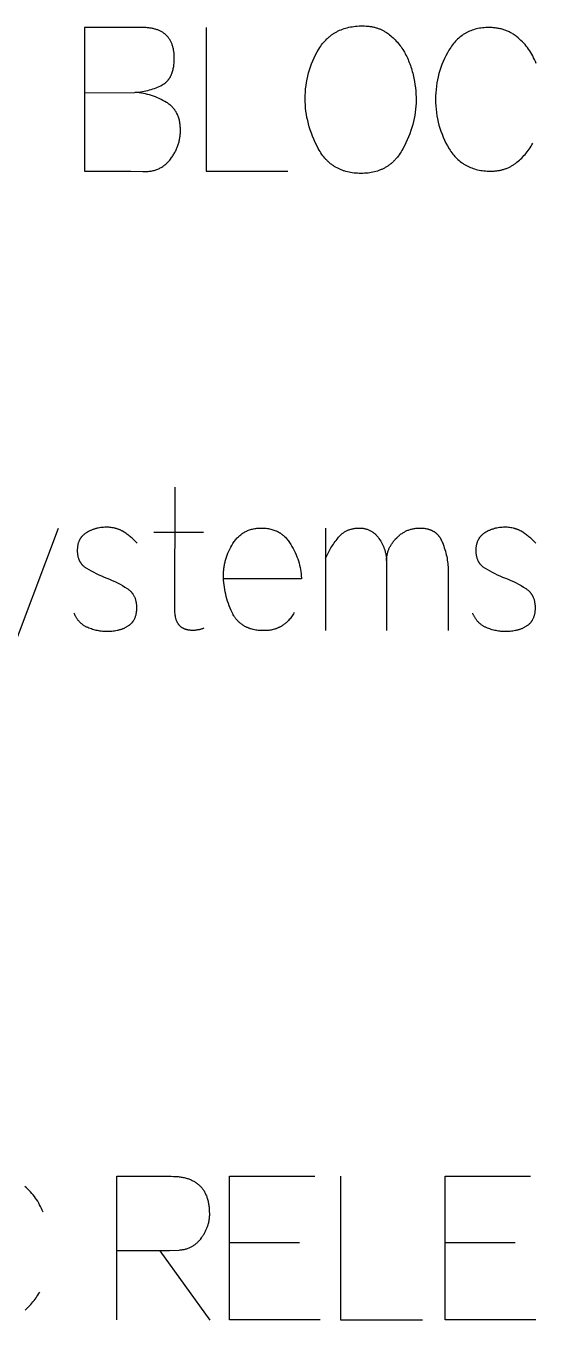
# Model space of a CAD drawing. Header units: millimetres. Extents: x -1220 to 1220, y -1270 to 3560.
# Drawn here: x 28 to 291, y 2893 to 3560 of the extents above; entities that cross this region are included whole.
import ezdxf

# ---------------------------------------------------------------- set-up
doc = ezdxf.new("R2010")
doc.units = ezdxf.units.MM
doc.layers.add('TC', color=220, linetype='Continuous', true_color=0xff00bb)

msp = doc.modelspace()

# ---------------------------------------------------------------- linework, layer by layer
at = {"layer": 'TC'}
for points in [[(58.14, 3559.04), (58.14, 3485.04), (82.03, 3485.04), (88.27, 3484.83), (88.84, 3484.81), (89.39, 3484.81), (89.94, 3484.83), (90.48, 3484.86), (91.01, 3484.9), (91.54, 3484.95), (92.06, 3485.02), (92.57, 3485.1), (93.07, 3485.2), (93.56, 3485.31), (94.05, 3485.43), (94.53, 3485.57), (95, 3485.72), (95.46, 3485.88), (95.91, 3486.06), (96.36, 3486.25), (96.8, 3486.46), (97.23, 3486.68), (97.65, 3486.91), (98.07, 3487.15), (98.47, 3487.41), (98.87, 3487.69), (99.27, 3487.97), (99.65, 3488.27), (100.03, 3488.59), (100.39, 3488.92), (100.75, 3489.26), (101.11, 3489.61), (101.45, 3489.98), (101.79, 3490.36), (102.12, 3490.76), (102.44, 3491.17), (103.06, 3492.02), (103.36, 3492.45), (103.65, 3492.88), (103.93, 3493.32), (104.2, 3493.75), (104.46, 3494.19), (104.7, 3494.64), (104.94, 3495.08), (105.17, 3495.53), (105.39, 3495.98), (105.59, 3496.44), (105.79, 3496.89), (105.98, 3497.35), (106.16, 3497.81), (106.32, 3498.28), (106.48, 3498.74), (106.63, 3499.21), (106.76, 3499.69), (106.89, 3500.16), (107.01, 3500.64), (107.11, 3501.12), (107.21, 3501.6), (107.29, 3502.09), (107.37, 3502.58), (107.44, 3503.07), (107.49, 3503.56), (107.54, 3504.06), (107.57, 3504.56), (107.6, 3505.06), (107.61, 3505.57), (107.62, 3506.07), (107.61, 3506.7), (107.59, 3507.31), (107.55, 3507.91), (107.51, 3508.5), (107.44, 3509.07), (107.36, 3509.64), (107.27, 3510.19), (107.17, 3510.74), (107.05, 3511.27), (106.92, 3511.79), (106.77, 3512.3), (106.61, 3512.8), (106.43, 3513.29), (106.24, 3513.77), (106.04, 3514.23), (105.82, 3514.69), (105.71, 3514.91), (105.59, 3515.13), (105.47, 3515.35), (105.34, 3515.57), (105.21, 3515.78), (105.08, 3515.99), (104.95, 3516.19), (104.81, 3516.4), (104.67, 3516.6), (104.52, 3516.8), (104.37, 3516.99), (104.22, 3517.18), (104.06, 3517.37), (103.9, 3517.56), (103.74, 3517.75), (103.57, 3517.93), (103.4, 3518.11), (103.23, 3518.28), (103.05, 3518.45), (102.87, 3518.63), (102.69, 3518.79), (102.5, 3518.96), (102.31, 3519.12), (102.11, 3519.28), (101.71, 3519.59), (101.3, 3519.89), (100.87, 3520.17), (100.43, 3520.45), (99.52, 3520.99), (98.6, 3521.5), (97.67, 3521.99), (96.72, 3522.44), (95.75, 3522.86), (94.77, 3523.26), (93.77, 3523.63), (92.76, 3523.97), (91.74, 3524.28), (90.7, 3524.56), (89.65, 3524.81), (88.58, 3525.03), (87.49, 3525.22), (86.39, 3525.39), (85.28, 3525.52), (84.15, 3525.63)], [(58.14, 3525.31), (84.15, 3525.63), (85.13, 3525.71), (86.1, 3525.81), (87.06, 3525.93), (88, 3526.07), (88.93, 3526.23), (89.84, 3526.41), (90.74, 3526.62), (91.63, 3526.85), (92.5, 3527.1), (93.36, 3527.37), (94.2, 3527.66), (95.03, 3527.97), (95.85, 3528.3), (96.65, 3528.66), (97.44, 3529.04), (98.21, 3529.44), (98.4, 3529.54), (98.59, 3529.66), (98.78, 3529.77), (98.96, 3529.89), (99.15, 3530.01), (99.32, 3530.13), (99.5, 3530.26), (99.67, 3530.39), (99.84, 3530.52), (100.01, 3530.66), (100.17, 3530.8), (100.33, 3530.95), (100.49, 3531.09), (100.64, 3531.25), (100.79, 3531.4), (100.94, 3531.56), (101.08, 3531.72), (101.22, 3531.88), (101.36, 3532.05), (101.5, 3532.22), (101.63, 3532.4), (101.76, 3532.57), (101.89, 3532.76), (102.01, 3532.94), (102.13, 3533.13), (102.25, 3533.32), (102.36, 3533.51), (102.47, 3533.71), (102.58, 3533.91), (102.69, 3534.12), (102.79, 3534.33), (102.89, 3534.54), (102.98, 3534.75), (103.08, 3534.97), (103.25, 3535.42), (103.42, 3535.88), (103.57, 3536.35), (103.71, 3536.84), (103.84, 3537.34), (103.95, 3537.85), (104.06, 3538.38), (104.15, 3538.92), (104.23, 3539.47), (104.29, 3540.04), (104.35, 3540.62), (104.39, 3541.21), (104.42, 3541.82), (104.44, 3542.44), (104.45, 3543.07), (104.43, 3544.06), (104.41, 3544.54), (104.38, 3545.01), (104.35, 3545.47), (104.3, 3545.93), (104.25, 3546.38), (104.19, 3546.82), (104.12, 3547.25), (104.04, 3547.67), (103.96, 3548.09), (103.87, 3548.5), (103.77, 3548.9), (103.66, 3549.29), (103.54, 3549.68), (103.42, 3550.06), (103.28, 3550.43), (103.14, 3550.79), (102.99, 3551.15), (102.84, 3551.49), (102.67, 3551.83), (102.5, 3552.16), (102.32, 3552.49), (102.13, 3552.8), (101.93, 3553.11), (101.72, 3553.41), (101.51, 3553.7), (101.29, 3553.99), (101.06, 3554.26), (100.82, 3554.53), (100.58, 3554.79), (100.32, 3555.05), (100.06, 3555.29), (99.79, 3555.53), (99.51, 3555.76), (99.23, 3555.98), (98.93, 3556.2), (98.63, 3556.4), (98.32, 3556.6), (98, 3556.79), (97.68, 3556.98), (97.34, 3557.15), (97, 3557.32), (96.65, 3557.48), (96.29, 3557.63), (95.93, 3557.77), (95.55, 3557.91), (95.17, 3558.04), (94.78, 3558.16), (94.38, 3558.27), (93.97, 3558.38), (93.56, 3558.48), (93.14, 3558.57), (92.71, 3558.65), (92.27, 3558.72), (91.82, 3558.79), (91.36, 3558.85), (90.9, 3558.9), (90.43, 3558.94), (89.95, 3558.97), (88.97, 3559.02), (87.95, 3559.04), (58.14, 3559.04)], [(120.83, 3559.04), (120.83, 3485.04), (163.01, 3485.04)], [(290.93, 3540.54), (290.53, 3541.53), (290.11, 3542.5), (289.66, 3543.45), (289.2, 3544.38), (288.7, 3545.28), (288.18, 3546.16), (287.64, 3547.02), (287.07, 3547.86), (286.47, 3548.67), (285.86, 3549.46), (285.21, 3550.24), (284.54, 3550.98), (283.85, 3551.71), (283.13, 3552.41), (282.39, 3553.09), (281.62, 3553.75), (280.85, 3554.39), (280.45, 3554.7), (280.05, 3554.99), (279.64, 3555.27), (279.23, 3555.55), (278.81, 3555.81), (278.39, 3556.06), (277.96, 3556.31), (277.52, 3556.54), (277.08, 3556.76), (276.64, 3556.97), (276.19, 3557.17), (275.73, 3557.36), (275.27, 3557.55), (274.8, 3557.72), (274.33, 3557.88), (273.86, 3558.03), (273.37, 3558.16), (272.89, 3558.29), (272.39, 3558.41), (271.89, 3558.52), (271.39, 3558.62), (270.88, 3558.71), (270.37, 3558.78), (269.85, 3558.85), (269.32, 3558.91), (268.79, 3558.95), (268.25, 3558.99), (267.71, 3559.02), (267.16, 3559.03), (266.61, 3559.04), (265.77, 3559.03), (264.93, 3558.99), (264.11, 3558.93), (263.31, 3558.86), (262.51, 3558.75), (261.73, 3558.63), (260.96, 3558.48), (260.21, 3558.31), (259.47, 3558.12), (258.74, 3557.9), (258.02, 3557.66), (257.32, 3557.4), (256.63, 3557.12), (256.29, 3556.97), (255.95, 3556.81), (255.62, 3556.65), (255.29, 3556.48), (254.96, 3556.31), (254.64, 3556.13), (254.32, 3555.95), (254, 3555.76), (253.69, 3555.56), (253.38, 3555.36), (253.07, 3555.15), (252.77, 3554.94), (252.17, 3554.49), (251.58, 3554.03), (251.01, 3553.54), (250.45, 3553.03), (249.9, 3552.5), (249.37, 3551.94), (248.85, 3551.36), (248.34, 3550.76), (247.85, 3550.13), (247.36, 3549.49), (246.9, 3548.82), (246.44, 3548.12), (246, 3547.41), (245.17, 3545.96), (244.39, 3544.49), (243.66, 3543.01), (242.99, 3541.5), (242.37, 3539.98), (241.81, 3538.44), (241.3, 3536.88), (240.84, 3535.3), (240.44, 3533.71), (240.09, 3532.1), (239.8, 3530.47), (239.56, 3528.82), (239.37, 3527.15), (239.23, 3525.46), (239.15, 3523.76), (239.13, 3522.04), (239.15, 3520.31), (239.24, 3518.61), (239.37, 3516.92), (239.56, 3515.25), (239.81, 3513.6), (240.11, 3511.96), (240.46, 3510.34), (240.87, 3508.74), (241.33, 3507.16), (241.85, 3505.59), (242.42, 3504.04), (243.05, 3502.51), (243.73, 3501), (244.47, 3499.5), (245.26, 3498.02), (246.1, 3496.56), (246.55, 3495.85), (247.02, 3495.16), (247.49, 3494.5), (247.99, 3493.86), (248.49, 3493.24), (249.01, 3492.64), (249.55, 3492.07), (250.09, 3491.52), (250.66, 3490.99), (251.23, 3490.48), (251.82, 3490), (252.43, 3489.54), (252.73, 3489.32), (253.04, 3489.1), (253.36, 3488.89), (253.68, 3488.68), (254, 3488.48), (254.32, 3488.29), (254.65, 3488.1), (254.98, 3487.92), (255.66, 3487.57), (256.35, 3487.24), (257.05, 3486.94), (257.76, 3486.66), (258.5, 3486.4), (259.24, 3486.16), (260, 3485.95), (260.77, 3485.76), (261.56, 3485.59), (262.36, 3485.44), (263.17, 3485.32), (264, 3485.22), (264.84, 3485.14), (265.7, 3485.08), (266.57, 3485.05), (267.46, 3485.04), (268.4, 3485.05), (269.32, 3485.1), (269.78, 3485.14), (270.23, 3485.18), (270.68, 3485.23), (271.12, 3485.29), (271.55, 3485.35), (271.99, 3485.43), (272.42, 3485.51), (272.84, 3485.6), (273.26, 3485.7), (273.67, 3485.81), (274.08, 3485.92), (274.49, 3486.04), (274.89, 3486.17), (275.28, 3486.31), (275.68, 3486.45), (276.06, 3486.61), (276.45, 3486.77), (276.82, 3486.94), (277.2, 3487.11), (277.57, 3487.3), (277.93, 3487.49), (278.29, 3487.69), (278.65, 3487.9), (279, 3488.11), (279.34, 3488.34), (279.68, 3488.57), (280.02, 3488.81), (280.35, 3489.05), (281.01, 3489.57), (281.65, 3490.09), (282.28, 3490.64), (282.89, 3491.21), (283.49, 3491.79), (284.08, 3492.39), (284.66, 3493.01), (285.22, 3493.65), (285.77, 3494.31), (286.3, 3494.98), (286.82, 3495.68), (287.33, 3496.39), (287.83, 3497.12), (288.31, 3497.86), (288.78, 3498.63), (289.23, 3499.41)], [(119.67, 3249.51), (119.31, 3249.36), (118.96, 3249.23), (118.6, 3249.11), (118.25, 3249), (117.9, 3248.89), (117.54, 3248.8), (117.19, 3248.71), (116.84, 3248.63), (116.49, 3248.57), (116.14, 3248.51), (115.79, 3248.46), (115.45, 3248.42), (115.1, 3248.38), (114.75, 3248.36), (114.41, 3248.35), (114.07, 3248.34), (113.78, 3248.35), (113.49, 3248.35), (113.21, 3248.37), (112.94, 3248.38), (112.67, 3248.41), (112.4, 3248.43), (112.14, 3248.47), (111.89, 3248.51), (111.63, 3248.55), (111.39, 3248.6), (111.14, 3248.65), (110.9, 3248.71), (110.67, 3248.77), (110.44, 3248.84), (110.22, 3248.92), (110, 3249), (109.78, 3249.08), (109.57, 3249.17), (109.36, 3249.27), (109.16, 3249.36), (108.96, 3249.47), (108.77, 3249.58), (108.58, 3249.69), (108.4, 3249.81), (108.22, 3249.94), (108.04, 3250.07), (107.87, 3250.21), (107.71, 3250.35), (107.55, 3250.49), (107.39, 3250.64), (107.24, 3250.8), (107.09, 3250.96), (106.95, 3251.13), (106.81, 3251.3), (106.67, 3251.47), (106.54, 3251.65), (106.42, 3251.84), (106.3, 3252.03), (106.18, 3252.23), (106.07, 3252.43), (105.96, 3252.64), (105.86, 3252.85), (105.76, 3253.07), (105.67, 3253.29), (105.58, 3253.52), (105.5, 3253.75), (105.42, 3253.99), (105.34, 3254.23), (105.27, 3254.48), (105.21, 3254.73), (105.15, 3254.99), (105.09, 3255.25), (105.04, 3255.52), (104.99, 3255.79), (104.95, 3256.07), (104.91, 3256.36), (104.85, 3256.94), (104.8, 3257.54), (104.77, 3258.16), (104.76, 3258.81), (104.87, 3322.24)], [(85.31, 3293.27), (84.46, 3294.17), (83.6, 3295.03), (82.73, 3295.84), (82.29, 3296.23), (81.85, 3296.6), (81.41, 3296.97), (80.96, 3297.32), (80.51, 3297.66), (80.06, 3297.99), (79.61, 3298.31), (79.15, 3298.61), (78.69, 3298.91), (77.77, 3299.47), (77.54, 3299.61), (77.3, 3299.74), (77.06, 3299.86), (76.82, 3299.98), (76.58, 3300.1), (76.33, 3300.21), (76.07, 3300.32), (75.82, 3300.42), (75.56, 3300.52), (75.3, 3300.61), (75.03, 3300.7), (74.76, 3300.78), (74.49, 3300.86), (74.21, 3300.94), (73.93, 3301.01), (73.65, 3301.07), (73.08, 3301.19), (72.49, 3301.29), (71.89, 3301.37), (71.27, 3301.44), (70.64, 3301.48), (70, 3301.51), (69.35, 3301.52), (68.65, 3301.51), (67.96, 3301.47), (67.28, 3301.42), (66.61, 3301.34), (65.94, 3301.24), (65.28, 3301.12), (64.95, 3301.05), (64.63, 3300.97), (64.31, 3300.89), (63.98, 3300.8), (63.66, 3300.71), (63.35, 3300.61), (63.03, 3300.51), (62.72, 3300.4), (62.4, 3300.29), (62.09, 3300.17), (61.79, 3300.04), (61.48, 3299.91), (61.18, 3299.77), (60.87, 3299.63), (60.27, 3299.33), (59.68, 3299.01), (59.09, 3298.66), (58.81, 3298.48), (58.53, 3298.29), (58.26, 3298.1), (58, 3297.89), (57.75, 3297.69), (57.51, 3297.47), (57.28, 3297.25), (57.17, 3297.13), (57.06, 3297.02), (56.95, 3296.9), (56.85, 3296.78), (56.74, 3296.66), (56.64, 3296.54), (56.54, 3296.41), (56.45, 3296.29), (56.35, 3296.16), (56.26, 3296.03), (56.17, 3295.9), (56.08, 3295.77), (56, 3295.63), (55.91, 3295.5), (55.83, 3295.36), (55.76, 3295.22), (55.68, 3295.08), (55.61, 3294.94), (55.47, 3294.65), (55.33, 3294.35), (55.21, 3294.04), (55.1, 3293.73), (54.99, 3293.41), (54.9, 3293.09), (54.81, 3292.76), (54.73, 3292.42), (54.67, 3292.07), (54.61, 3291.72), (54.56, 3291.36), (54.52, 3291), (54.48, 3290.62), (54.46, 3290.24), (54.45, 3289.86), (54.44, 3289.47), (54.45, 3289.08), (54.46, 3288.7), (54.49, 3288.33), (54.52, 3287.96), (54.56, 3287.6), (54.61, 3287.25), (54.67, 3286.9), (54.74, 3286.56), (54.82, 3286.22), (54.91, 3285.9), (55.01, 3285.58), (55.11, 3285.26), (55.23, 3284.96), (55.35, 3284.66), (55.49, 3284.36), (55.56, 3284.22), (55.63, 3284.07), (55.71, 3283.93), (55.79, 3283.79), (55.87, 3283.66), (55.95, 3283.52), (56.03, 3283.38), (56.12, 3283.25), (56.21, 3283.12), (56.3, 3282.99), (56.4, 3282.86), (56.49, 3282.74), (56.59, 3282.61), (56.69, 3282.49), (56.8, 3282.37), (56.9, 3282.25), (57.01, 3282.13), (57.12, 3282.01), (57.35, 3281.78), (57.58, 3281.56), (57.83, 3281.35), (58.09, 3281.14), (58.35, 3280.94), (58.62, 3280.74), (58.91, 3280.56), (59.2, 3280.37), (60.4, 3279.67), (61.64, 3278.99), (62.9, 3278.32), (64.2, 3277.68), (65.52, 3277.05), (66.87, 3276.45), (68.25, 3275.86), (69.67, 3275.3), (71.1, 3274.73), (72.51, 3274.13), (73.88, 3273.5), (75.22, 3272.84), (76.52, 3272.15), (77.79, 3271.43), (79.03, 3270.69), (80.24, 3269.91), (80.53, 3269.71), (80.81, 3269.51), (81.09, 3269.3), (81.35, 3269.08), (81.61, 3268.86), (81.85, 3268.62), (81.97, 3268.51), (82.09, 3268.39), (82.21, 3268.26), (82.32, 3268.14), (82.43, 3268.01), (82.54, 3267.88), (82.64, 3267.75), (82.75, 3267.62), (82.85, 3267.49), (82.95, 3267.35), (83.04, 3267.21), (83.14, 3267.07), (83.23, 3266.93), (83.32, 3266.79), (83.49, 3266.5), (83.65, 3266.2), (83.81, 3265.89), (83.95, 3265.58), (84.08, 3265.26), (84.21, 3264.93), (84.33, 3264.59), (84.43, 3264.25), (84.53, 3263.89), (84.62, 3263.54), (84.7, 3263.17), (84.77, 3262.8), (84.83, 3262.41), (84.88, 3262.03), (84.92, 3261.63), (84.95, 3261.23), (84.98, 3260.82), (84.99, 3260.4), (84.99, 3259.97), (84.99, 3259.56), (84.98, 3259.15), (84.95, 3258.76), (84.92, 3258.37), (84.88, 3257.98), (84.83, 3257.61), (84.78, 3257.24), (84.71, 3256.88), (84.64, 3256.53), (84.55, 3256.18), (84.46, 3255.84), (84.36, 3255.51), (84.24, 3255.19), (84.12, 3254.87), (84, 3254.56), (83.86, 3254.26), (83.71, 3253.97), (83.56, 3253.68), (83.48, 3253.54), (83.39, 3253.4), (83.31, 3253.27), (83.22, 3253.13), (83.13, 3253), (83.04, 3252.87), (82.94, 3252.74), (82.85, 3252.61), (82.75, 3252.49), (82.65, 3252.36), (82.54, 3252.24), (82.44, 3252.12), (82.33, 3252), (82.22, 3251.89), (82.11, 3251.77), (81.99, 3251.66), (81.88, 3251.55), (81.76, 3251.44), (81.64, 3251.33), (81.51, 3251.23), (81.39, 3251.13), (81.26, 3251.03), (81, 3250.83), (80.73, 3250.64), (80.45, 3250.46), (80.17, 3250.29), (79.89, 3250.12), (79.6, 3249.97), (79.31, 3249.81), (79.02, 3249.67), (78.73, 3249.52), (78.43, 3249.39), (78.13, 3249.25), (77.83, 3249.13), (77.52, 3249.01), (77.21, 3248.89), (76.9, 3248.78), (76.58, 3248.68), (76.26, 3248.58), (75.94, 3248.48), (75.61, 3248.4), (75.28, 3248.31), (74.95, 3248.23), (74.28, 3248.09), (73.59, 3247.98), (72.9, 3247.88), (72.19, 3247.81), (71.46, 3247.75), (70.73, 3247.72), (69.98, 3247.71), (69.34, 3247.72), (68.69, 3247.74), (68.05, 3247.78), (67.41, 3247.84), (66.77, 3247.91), (66.13, 3248.01), (65.49, 3248.11), (64.86, 3248.24), (64.22, 3248.38), (63.59, 3248.53), (62.96, 3248.71), (62.33, 3248.9), (61.71, 3249.1), (61.08, 3249.33), (60.46, 3249.57), (59.83, 3249.82), (59.53, 3249.96), (59.23, 3250.11), (58.93, 3250.26), (58.64, 3250.42), (58.35, 3250.59), (58.08, 3250.76), (57.8, 3250.94), (57.54, 3251.12), (57.27, 3251.31), (57.02, 3251.5), (56.77, 3251.7), (56.52, 3251.9), (56.29, 3252.11), (56.05, 3252.33), (55.83, 3252.55), (55.61, 3252.78), (55.39, 3253.02), (55.18, 3253.26), (54.98, 3253.5), (54.78, 3253.75), (54.59, 3254.01), (54.4, 3254.27), (54.22, 3254.54), (54.05, 3254.82), (53.88, 3255.1), (53.71, 3255.38), (53.56, 3255.68), (53.41, 3255.97), (53.26, 3256.28), (53.12, 3256.59), (52.99, 3256.9), (52.86, 3257.22)], [(290.71, 3293.27), (289.86, 3294.17), (289, 3295.03), (288.13, 3295.84), (287.69, 3296.23), (287.25, 3296.6), (286.81, 3296.97), (286.36, 3297.32), (285.91, 3297.66), (285.46, 3297.99), (285.01, 3298.31), (284.55, 3298.61), (284.09, 3298.91), (283.18, 3299.47), (282.94, 3299.61), (282.71, 3299.74), (282.47, 3299.86), (282.22, 3299.98), (281.98, 3300.1), (281.73, 3300.21), (281.48, 3300.32), (281.22, 3300.42), (280.96, 3300.52), (280.7, 3300.61), (280.43, 3300.7), (280.16, 3300.78), (279.89, 3300.86), (279.61, 3300.94), (279.34, 3301.01), (279.05, 3301.07), (278.48, 3301.19), (277.89, 3301.29), (277.29, 3301.37), (276.67, 3301.44), (276.05, 3301.48), (275.41, 3301.51), (274.75, 3301.52), (274.06, 3301.51), (273.37, 3301.47), (272.68, 3301.42), (272.01, 3301.34), (271.34, 3301.24), (270.68, 3301.12), (270.36, 3301.05), (270.03, 3300.97), (269.71, 3300.89), (269.39, 3300.8), (269.07, 3300.71), (268.75, 3300.61), (268.43, 3300.51), (268.12, 3300.4), (267.81, 3300.29), (267.5, 3300.17), (267.19, 3300.04), (266.88, 3299.91), (266.58, 3299.77), (266.28, 3299.63), (265.68, 3299.33), (265.08, 3299.01), (264.5, 3298.66), (264.21, 3298.48), (263.93, 3298.29), (263.67, 3298.1), (263.41, 3297.89), (263.16, 3297.69), (262.92, 3297.47), (262.69, 3297.25), (262.57, 3297.13), (262.46, 3297.02), (262.35, 3296.9), (262.25, 3296.78), (262.15, 3296.66), (262.04, 3296.54), (261.95, 3296.41), (261.85, 3296.29), (261.76, 3296.16), (261.66, 3296.03), (261.57, 3295.9), (261.49, 3295.77), (261.4, 3295.63), (261.32, 3295.5), (261.24, 3295.36), (261.16, 3295.22), (261.08, 3295.08), (261.01, 3294.94), (260.87, 3294.65), (260.74, 3294.35), (260.61, 3294.04), (260.5, 3293.73), (260.4, 3293.41), (260.3, 3293.09), (260.21, 3292.76), (260.14, 3292.42), (260.07, 3292.07), (260.01, 3291.72), (259.96, 3291.36), (259.92, 3291), (259.89, 3290.62), (259.86, 3290.24), (259.85, 3289.86), (259.85, 3289.47), (259.85, 3289.08), (259.86, 3288.7), (259.89, 3288.33), (259.92, 3287.96), (259.96, 3287.6), (260.01, 3287.25), (260.07, 3286.9), (260.14, 3286.56), (260.22, 3286.22), (260.31, 3285.9), (260.41, 3285.58), (260.52, 3285.26), (260.63, 3284.96), (260.76, 3284.66), (260.89, 3284.36), (260.96, 3284.22), (261.04, 3284.07), (261.11, 3283.93), (261.19, 3283.79), (261.27, 3283.66), (261.35, 3283.52), (261.44, 3283.38), (261.52, 3283.25), (261.61, 3283.12), (261.7, 3282.99), (261.8, 3282.86), (261.89, 3282.74), (261.99, 3282.61), (262.09, 3282.49), (262.2, 3282.37), (262.3, 3282.25), (262.41, 3282.13), (262.52, 3282.01), (262.75, 3281.78), (262.99, 3281.56), (263.23, 3281.35), (263.49, 3281.14), (263.75, 3280.94), (264.03, 3280.74), (264.31, 3280.56), (264.6, 3280.37), (265.81, 3279.67), (267.04, 3278.99), (268.3, 3278.32), (269.6, 3277.68), (270.92, 3277.05), (272.27, 3276.45), (273.66, 3275.86), (275.07, 3275.3), (276.51, 3274.73), (277.91, 3274.13), (279.28, 3273.5), (280.62, 3272.84), (281.92, 3272.15), (283.2, 3271.43), (284.43, 3270.69), (285.64, 3269.91), (285.93, 3269.71), (286.22, 3269.51), (286.49, 3269.3), (286.76, 3269.08), (287.01, 3268.86), (287.26, 3268.62), (287.38, 3268.51), (287.49, 3268.39), (287.61, 3268.26), (287.72, 3268.14), (287.83, 3268.01), (287.94, 3267.88), (288.05, 3267.75), (288.15, 3267.62), (288.25, 3267.49), (288.35, 3267.35), (288.45, 3267.21), (288.54, 3267.07), (288.63, 3266.93), (288.72, 3266.79), (288.89, 3266.5), (289.05, 3266.2), (289.21, 3265.89), (289.35, 3265.58), (289.49, 3265.26), (289.61, 3264.93), (289.73, 3264.59), (289.84, 3264.25), (289.93, 3263.89), (290.02, 3263.54), (290.1, 3263.17), (290.17, 3262.8), (290.23, 3262.41), (290.28, 3262.03), (290.32, 3261.63), (290.36, 3261.23), (290.38, 3260.82), (290.39, 3260.4), (290.4, 3259.97), (290.39, 3259.56), (290.38, 3259.15), (290.36, 3258.76), (290.33, 3258.37), (290.29, 3257.98), (290.24, 3257.61), (290.18, 3257.24), (290.11, 3256.88), (290.04, 3256.53), (289.95, 3256.18), (289.86, 3255.84), (289.76, 3255.51), (289.65, 3255.19), (289.53, 3254.87), (289.4, 3254.56), (289.26, 3254.26), (289.11, 3253.97), (288.96, 3253.68), (288.88, 3253.54), (288.79, 3253.4), (288.71, 3253.27), (288.62, 3253.13), (288.53, 3253), (288.44, 3252.87), (288.35, 3252.74), (288.25, 3252.61), (288.15, 3252.49), (288.05, 3252.36), (287.95, 3252.24), (287.84, 3252.12), (287.73, 3252), (287.62, 3251.89), (287.51, 3251.77), (287.4, 3251.66), (287.28, 3251.55), (287.16, 3251.44), (287.04, 3251.33), (286.92, 3251.23), (286.79, 3251.13), (286.66, 3251.03), (286.4, 3250.83), (286.13, 3250.64), (285.85, 3250.46), (285.57, 3250.29), (285.29, 3250.12), (285.01, 3249.97), (284.72, 3249.81), (284.43, 3249.67), (284.13, 3249.52), (283.83, 3249.39), (283.53, 3249.25), (283.23, 3249.13), (282.92, 3249.01), (282.61, 3248.89), (282.3, 3248.78), (281.98, 3248.68), (281.66, 3248.58), (281.34, 3248.48), (281.02, 3248.4), (280.69, 3248.31), (280.36, 3248.23), (279.68, 3248.09), (279, 3247.98), (278.3, 3247.88), (277.59, 3247.81), (276.87, 3247.75), (276.13, 3247.72), (275.39, 3247.71), (274.74, 3247.72), (274.09, 3247.74), (273.45, 3247.78), (272.81, 3247.84), (272.17, 3247.91), (271.53, 3248.01), (270.89, 3248.11), (270.26, 3248.24), (269.63, 3248.38), (268.99, 3248.53), (268.36, 3248.71), (267.74, 3248.9), (267.11, 3249.1), (266.48, 3249.33), (265.86, 3249.57), (265.24, 3249.82), (264.93, 3249.96), (264.63, 3250.11), (264.33, 3250.26), (264.04, 3250.42), (263.76, 3250.59), (263.48, 3250.76), (263.21, 3250.94), (262.94, 3251.12), (262.68, 3251.31), (262.42, 3251.5), (262.17, 3251.7), (261.93, 3251.9), (261.69, 3252.11), (261.46, 3252.33), (261.23, 3252.55), (261.01, 3252.78), (260.79, 3253.02), (260.58, 3253.26), (260.38, 3253.5), (260.18, 3253.75), (259.99, 3254.01), (259.8, 3254.27), (259.62, 3254.54), (259.45, 3254.82), (259.28, 3255.1), (259.12, 3255.38), (258.96, 3255.68), (258.81, 3255.97), (258.66, 3256.28), (258.52, 3256.59), (258.39, 3256.9), (258.26, 3257.22)], [(18.08, 3230.27), (44.72, 3301.09)], [(119.56, 3298.77), (93.87, 3298.77)], [(166.18, 3257.54), (165.86, 3256.97), (165.53, 3256.41), (165.18, 3255.88), (164.83, 3255.36), (164.46, 3254.86), (164.09, 3254.38), (163.7, 3253.91), (163.3, 3253.47), (162.89, 3253.04), (162.69, 3252.84), (162.47, 3252.63), (162.26, 3252.44), (162.05, 3252.24), (161.83, 3252.05), (161.6, 3251.87), (161.38, 3251.69), (161.15, 3251.52), (160.92, 3251.35), (160.69, 3251.18), (160.46, 3251.02), (160.22, 3250.86), (159.98, 3250.71), (159.73, 3250.56), (159.49, 3250.42), (159.24, 3250.28), (158.99, 3250.15), (158.74, 3250.02), (158.48, 3249.89), (158.22, 3249.77), (157.96, 3249.66), (157.69, 3249.55), (157.43, 3249.44), (157.16, 3249.34), (156.88, 3249.24), (156.61, 3249.15), (156.33, 3249.06), (156.05, 3248.97), (155.48, 3248.82), (154.9, 3248.68), (154.31, 3248.56), (153.71, 3248.46), (153.09, 3248.38), (152.47, 3248.32), (151.84, 3248.27), (151.19, 3248.25), (150.54, 3248.24), (149.81, 3248.25), (149.1, 3248.27), (148.4, 3248.32), (147.72, 3248.38), (147.05, 3248.46), (146.39, 3248.56), (145.75, 3248.68), (145.12, 3248.82), (144.51, 3248.97), (143.91, 3249.15), (143.61, 3249.24), (143.32, 3249.34), (143.03, 3249.44), (142.75, 3249.55), (142.47, 3249.66), (142.19, 3249.77), (141.92, 3249.89), (141.65, 3250.02), (141.38, 3250.15), (141.12, 3250.28), (140.86, 3250.42), (140.6, 3250.56), (140.35, 3250.71), (140.1, 3250.86), (139.85, 3251.02), (139.61, 3251.18), (139.37, 3251.35), (139.14, 3251.52), (138.91, 3251.69), (138.68, 3251.87), (138.45, 3252.05), (138.23, 3252.24), (138.01, 3252.44), (137.8, 3252.63), (137.59, 3252.84), (137.38, 3253.04), (137.18, 3253.25), (136.98, 3253.47), (136.78, 3253.69), (136.59, 3253.91), (136.4, 3254.14), (136.21, 3254.38), (136.03, 3254.62), (135.85, 3254.86), (135.68, 3255.11), (135.51, 3255.36), (135.34, 3255.62), (135.17, 3255.88), (134.85, 3256.41), (134.55, 3256.97), (134.26, 3257.54), (133.72, 3258.7), (133.22, 3259.87), (132.75, 3261.05), (132.32, 3262.22), (131.92, 3263.41), (131.55, 3264.59), (131.22, 3265.78), (130.93, 3266.97), (130.67, 3268.17), (130.44, 3269.37), (130.25, 3270.58), (130.1, 3271.79), (129.97, 3273.01), (129.89, 3274.22), (129.83, 3275.45), (129.82, 3276.67), (129.82, 3277.22), (129.84, 3277.75), (129.86, 3278.29), (129.89, 3278.83), (129.94, 3279.36), (129.99, 3279.9), (130.05, 3280.43), (130.12, 3280.96), (130.2, 3281.48), (130.29, 3282.01), (130.39, 3282.53), (130.5, 3283.06), (130.62, 3283.58), (130.75, 3284.1), (130.89, 3284.62), (131.03, 3285.13), (131.19, 3285.65), (131.36, 3286.16), (131.53, 3286.67), (131.72, 3287.18), (132.12, 3288.19), (132.55, 3289.2), (133.03, 3290.2), (133.54, 3291.2), (134.09, 3292.18), (134.68, 3293.17), (135, 3293.65), (135.32, 3294.13), (135.65, 3294.58), (136, 3295.02), (136.35, 3295.45), (136.71, 3295.86), (137.08, 3296.25), (137.46, 3296.63), (137.85, 3297), (138.25, 3297.35), (138.66, 3297.68), (139.08, 3298), (139.5, 3298.3), (139.94, 3298.59), (140.38, 3298.86), (140.84, 3299.11), (141.3, 3299.35), (141.78, 3299.58), (142.26, 3299.79), (142.75, 3299.98), (143.25, 3300.16), (143.76, 3300.32), (144.28, 3300.47), (144.81, 3300.6), (145.35, 3300.71), (145.89, 3300.82), (146.45, 3300.9), (147.02, 3300.97), (147.59, 3301.02), (148.18, 3301.06), (148.77, 3301.09), (149.37, 3301.09), (150, 3301.09), (150.62, 3301.06), (151.23, 3301.02), (151.83, 3300.96), (152.42, 3300.89), (153, 3300.8), (153.57, 3300.69), (154.13, 3300.57), (154.67, 3300.43), (155.21, 3300.27), (155.74, 3300.09), (156.26, 3299.9), (156.77, 3299.7), (157.02, 3299.59), (157.26, 3299.48), (157.51, 3299.36), (157.75, 3299.24), (157.99, 3299.11), (158.23, 3298.98), (158.46, 3298.85), (158.7, 3298.71), (158.93, 3298.56), (159.15, 3298.42), (159.38, 3298.27), (159.6, 3298.11), (159.82, 3297.95), (160.04, 3297.79), (160.25, 3297.62), (160.46, 3297.45), (160.67, 3297.28), (160.88, 3297.1), (161.29, 3296.73), (161.68, 3296.34), (162.07, 3295.93), (162.45, 3295.51), (162.81, 3295.07), (163.17, 3294.62), (163.51, 3294.15), (163.85, 3293.66), (164.18, 3293.16), (164.49, 3292.64), (165.11, 3291.59), (165.69, 3290.54), (166.23, 3289.48), (166.74, 3288.42), (167.21, 3287.36), (167.64, 3286.28), (168.04, 3285.21), (168.4, 3284.13), (168.73, 3283.04), (169.02, 3281.95), (169.27, 3280.85), (169.49, 3279.75), (169.67, 3278.65), (169.81, 3277.54), (169.92, 3276.42), (169.99, 3275.3), (169.99, 3274.98), (129.71, 3274.98)], [(182.46, 3301.09), (182.46, 3248.24)], [(182.46, 3285.34), (182.76, 3286.05), (183.07, 3286.76), (183.39, 3287.46), (183.73, 3288.15), (184.08, 3288.84), (184.45, 3289.52), (184.82, 3290.2), (185.21, 3290.87), (185.61, 3291.53), (186.03, 3292.19), (186.46, 3292.84), (186.9, 3293.49), (187.36, 3294.13), (187.83, 3294.77), (188.31, 3295.4), (189.06, 3296.33), (189.32, 3296.63), (189.59, 3296.93), (189.86, 3297.21), (190.13, 3297.48), (190.42, 3297.74), (190.71, 3298), (191, 3298.24), (191.3, 3298.47), (191.61, 3298.7), (191.92, 3298.91), (192.24, 3299.11), (192.56, 3299.31), (192.89, 3299.49), (193.22, 3299.66), (193.56, 3299.83), (193.91, 3299.98), (194.26, 3300.12), (194.62, 3300.26), (194.98, 3300.38), (195.35, 3300.49), (195.73, 3300.6), (196.11, 3300.69), (196.5, 3300.78), (196.89, 3300.85), (197.29, 3300.92), (197.69, 3300.97), (198.1, 3301.01), (198.52, 3301.05), (198.94, 3301.07), (199.37, 3301.09), (199.8, 3301.09), (200.2, 3301.09), (200.6, 3301.07), (200.99, 3301.05), (201.37, 3301.01), (201.75, 3300.96), (202.12, 3300.9), (202.49, 3300.84), (202.85, 3300.76), (203.21, 3300.67), (203.56, 3300.57), (203.91, 3300.46), (204.25, 3300.34), (204.59, 3300.2), (204.92, 3300.06), (205.24, 3299.91), (205.56, 3299.75), (205.88, 3299.57), (206.19, 3299.39), (206.49, 3299.19), (206.79, 3298.99), (207.08, 3298.77), (207.37, 3298.55), (207.65, 3298.31), (207.93, 3298.06), (208.2, 3297.8), (208.46, 3297.53), (208.73, 3297.26), (208.98, 3296.97), (209.23, 3296.67), (209.48, 3296.36), (209.72, 3296.03), (209.95, 3295.7), (210.4, 3295.03), (210.82, 3294.35), (211.21, 3293.66), (211.58, 3292.97), (211.92, 3292.28), (212.23, 3291.58), (212.38, 3291.23), (212.52, 3290.88), (212.65, 3290.53), (212.78, 3290.18), (212.9, 3289.83), (213.01, 3289.47), (213.11, 3289.11), (213.21, 3288.76), (213.3, 3288.4), (213.39, 3288.04), (213.47, 3287.68), (213.54, 3287.32), (213.6, 3286.96), (213.66, 3286.59), (213.71, 3286.23), (213.75, 3285.86), (213.79, 3285.5), (213.82, 3285.13), (213.84, 3284.76), (213.86, 3284.39), (213.86, 3248.24)], [(213.86, 3284.39), (213.87, 3284.78), (213.88, 3285.17), (213.9, 3285.55), (213.94, 3285.93), (213.98, 3286.31), (214.04, 3286.69), (214.1, 3287.07), (214.17, 3287.44), (214.25, 3287.82), (214.35, 3288.19), (214.45, 3288.55), (214.56, 3288.92), (214.68, 3289.28), (214.81, 3289.65), (214.95, 3290.01), (215.1, 3290.36), (215.26, 3290.72), (215.43, 3291.07), (215.61, 3291.43), (215.8, 3291.77), (216, 3292.12), (216.21, 3292.47), (216.43, 3292.81), (216.66, 3293.15), (216.89, 3293.49), (217.14, 3293.83), (217.4, 3294.16), (217.66, 3294.5), (217.94, 3294.83), (218.23, 3295.16), (218.52, 3295.48), (219.14, 3296.13), (219.46, 3296.45), (219.78, 3296.75), (220.11, 3297.05), (220.44, 3297.33), (220.77, 3297.6), (221.11, 3297.87), (221.46, 3298.12), (221.81, 3298.36), (222.16, 3298.6), (222.52, 3298.82), (222.88, 3299.03), (223.25, 3299.23), (223.62, 3299.42), (224, 3299.6), (224.38, 3299.77), (224.76, 3299.93), (225.15, 3300.08), (225.55, 3300.22), (225.95, 3300.35), (226.35, 3300.47), (226.76, 3300.58), (227.17, 3300.68), (227.59, 3300.76), (228.01, 3300.84), (228.44, 3300.91), (228.87, 3300.97), (229.3, 3301.01), (229.74, 3301.05), (230.19, 3301.07), (230.64, 3301.09), (231.09, 3301.09), (231.63, 3301.09), (232.15, 3301.07), (232.67, 3301.03), (233.17, 3300.98), (233.66, 3300.91), (234.14, 3300.83), (234.61, 3300.74), (234.84, 3300.69), (235.06, 3300.63), (235.29, 3300.57), (235.51, 3300.51), (235.73, 3300.44), (235.94, 3300.37), (236.15, 3300.3), (236.36, 3300.22), (236.57, 3300.14), (236.78, 3300.05), (236.98, 3299.96), (237.18, 3299.87), (237.37, 3299.78), (237.56, 3299.68), (237.75, 3299.57), (237.94, 3299.47), (238.13, 3299.36), (238.31, 3299.24), (238.49, 3299.13), (238.66, 3299.01), (238.83, 3298.88), (239, 3298.75), (239.17, 3298.62), (239.34, 3298.49), (239.5, 3298.35), (239.66, 3298.2), (239.81, 3298.06), (239.97, 3297.91), (240.12, 3297.75), (240.26, 3297.6), (240.41, 3297.44), (240.55, 3297.27), (240.69, 3297.1), (240.82, 3296.93), (240.96, 3296.76), (241.09, 3296.58), (241.22, 3296.4), (241.34, 3296.21), (241.46, 3296.02), (241.58, 3295.83), (241.7, 3295.63), (241.81, 3295.43), (241.92, 3295.22), (242.03, 3295.02), (242.24, 3294.59), (242.43, 3294.15), (242.61, 3293.69), (242.97, 3292.77), (243.31, 3291.85), (243.62, 3290.93), (243.91, 3290.02), (244.18, 3289.11), (244.42, 3288.2), (244.64, 3287.3), (244.83, 3286.4), (245.01, 3285.5), (245.16, 3284.61), (245.29, 3283.72), (245.39, 3282.83), (245.47, 3281.95), (245.53, 3281.07), (245.56, 3280.19), (245.57, 3279.32), (245.57, 3248.24)], [(36.79, 2948.54), (36.39, 2949.53), (35.97, 2950.5), (35.53, 2951.45), (35.06, 2952.38), (34.56, 2953.28), (34.04, 2954.16), (33.5, 2955.02), (32.93, 2955.86), (32.34, 2956.67), (31.72, 2957.46), (31.07, 2958.24), (30.41, 2958.98), (29.71, 2959.71), (29, 2960.41), (28.25, 2961.09), (27.49, 2961.75)], [(74.85, 2893.04), (74.85, 2967.04), (102.86, 2967.04), (104.07, 2967.02), (105.24, 2966.96), (105.81, 2966.92), (106.37, 2966.87), (106.93, 2966.81), (107.47, 2966.73), (108, 2966.65), (108.52, 2966.56), (109.04, 2966.47), (109.54, 2966.36), (110.04, 2966.24), (110.52, 2966.11), (111, 2965.97), (111.46, 2965.83), (111.92, 2965.67), (112.37, 2965.51), (112.8, 2965.33), (113.23, 2965.15), (113.65, 2964.95), (114.06, 2964.75), (114.45, 2964.54), (114.84, 2964.32), (115.22, 2964.09), (115.59, 2963.84), (115.95, 2963.59), (116.3, 2963.33), (116.64, 2963.06), (116.97, 2962.79), (117.3, 2962.5), (117.61, 2962.2), (117.91, 2961.89), (118.2, 2961.58), (118.49, 2961.25), (118.76, 2960.92), (119.02, 2960.57), (119.28, 2960.22), (119.52, 2959.85), (119.76, 2959.48), (119.98, 2959.1), (120.2, 2958.71), (120.41, 2958.3), (120.6, 2957.89), (120.79, 2957.47), (120.97, 2957.04), (121.14, 2956.6), (121.29, 2956.15), (121.44, 2955.7), (121.58, 2955.23), (121.71, 2954.75), (121.83, 2954.27), (121.94, 2953.77), (122.04, 2953.26), (122.13, 2952.75), (122.22, 2952.23), (122.29, 2951.69), (122.35, 2951.15), (122.4, 2950.6), (122.45, 2950.03), (122.5, 2948.88), (122.52, 2947.69), (122.52, 2947.26), (122.51, 2946.82), (122.48, 2946.39), (122.45, 2945.97), (122.41, 2945.54), (122.37, 2945.12), (122.31, 2944.69), (122.25, 2944.28), (122.17, 2943.86), (122.09, 2943.44), (122, 2943.03), (121.9, 2942.62), (121.79, 2942.21), (121.67, 2941.81), (121.55, 2941.41), (121.41, 2941), (121.27, 2940.61), (121.12, 2940.21), (120.96, 2939.82), (120.79, 2939.42), (120.61, 2939.03), (120.42, 2938.65), (120.23, 2938.26), (120.03, 2937.88), (119.81, 2937.5), (119.59, 2937.12), (119.36, 2936.75), (119.12, 2936.37), (118.88, 2936), (118.62, 2935.63), (118.36, 2935.26), (117.81, 2934.54), (117.53, 2934.19), (117.24, 2933.86), (116.95, 2933.53), (116.65, 2933.22), (116.35, 2932.92), (116.04, 2932.62), (115.72, 2932.34), (115.4, 2932.07), (115.07, 2931.81), (114.74, 2931.56), (114.4, 2931.33), (114.06, 2931.1), (113.7, 2930.88), (113.35, 2930.68), (112.98, 2930.49), (112.61, 2930.3), (112.24, 2930.13), (111.86, 2929.97), (111.47, 2929.82), (111.07, 2929.68), (110.67, 2929.55), (110.27, 2929.44), (109.86, 2929.33), (109.44, 2929.23), (109.02, 2929.15), (108.59, 2929.08), (108.15, 2929.01), (107.71, 2928.96), (107.26, 2928.92), (106.81, 2928.89), (102.01, 2928.66), (97.05, 2928.66), (74.95, 2928.66)], [(179.61, 2893.04), (132.88, 2893.04), (132.88, 2967.04), (176.86, 2967.04)], [(190.18, 2967.04), (190.18, 2893.04), (232.36, 2893.04)], [(290.71, 2893.04), (243.99, 2893.04), (243.99, 2967.04), (287.97, 2967.04)], [(97.05, 2928.66), (122.84, 2892.93)], [(169.04, 2932.68), (132.88, 2932.68)], [(280.14, 2932.68), (243.99, 2932.68)], [(27.51, 2898.09), (28.14, 2898.64), (28.75, 2899.21), (29.36, 2899.79), (29.94, 2900.39), (30.52, 2901.01), (31.08, 2901.65), (31.63, 2902.31), (32.16, 2902.98), (32.69, 2903.68), (33.19, 2904.39), (33.69, 2905.12), (34.17, 2905.86), (34.64, 2906.63), (35.1, 2907.41)]]:
    msp.add_lwpolyline(points, dxfattribs=at)
msp.add_lwpolyline([(201.6, 3559.88), (202.51, 3559.87), (203.41, 3559.82), (204.29, 3559.75), (204.73, 3559.71), (205.16, 3559.65), (205.58, 3559.59), (206.01, 3559.52), (206.42, 3559.45), (206.84, 3559.36), (207.24, 3559.27), (207.65, 3559.17), (208.05, 3559.07), (208.44, 3558.96), (208.83, 3558.84), (209.22, 3558.71), (209.6, 3558.58), (209.98, 3558.44), (210.35, 3558.29), (210.72, 3558.13), (211.09, 3557.97), (211.45, 3557.8), (211.81, 3557.62), (212.16, 3557.44), (212.5, 3557.25), (212.85, 3557.05), (213.19, 3556.84), (213.52, 3556.63), (213.85, 3556.41), (214.82, 3555.73), (215.44, 3555.25), (216.05, 3554.76), (216.65, 3554.26), (217.23, 3553.74), (217.79, 3553.2), (218.35, 3552.65), (218.88, 3552.09), (219.4, 3551.5), (219.91, 3550.91), (220.4, 3550.29), (220.88, 3549.66), (221.34, 3549.02), (221.79, 3548.35), (222.22, 3547.68), (223.05, 3546.28), (223.45, 3545.57), (223.84, 3544.84), (224.21, 3544.11), (224.56, 3543.37), (224.9, 3542.62), (225.23, 3541.86), (225.54, 3541.09), (225.84, 3540.31), (226.12, 3539.53), (226.39, 3538.73), (226.64, 3537.93), (226.88, 3537.11), (227.1, 3536.29), (227.31, 3535.46), (227.87, 3532.93), (228.19, 3531.27), (228.46, 3529.62), (228.69, 3527.98), (228.86, 3526.37), (228.98, 3524.77), (229.06, 3523.18), (229.08, 3521.61), (229.06, 3520.04), (228.98, 3518.47), (228.84, 3516.9), (228.65, 3515.32), (228.41, 3513.75), (228.12, 3512.18), (227.77, 3510.61), (227.37, 3509.03), (226.91, 3507.46), (226.4, 3505.89), (225.84, 3504.32), (225.22, 3502.74), (224.55, 3501.17), (223.82, 3499.6), (223.04, 3498.03), (222.21, 3496.45), (221.78, 3495.68), (221.34, 3494.93), (220.87, 3494.21), (220.4, 3493.51), (219.9, 3492.83), (219.4, 3492.18), (218.87, 3491.55), (218.33, 3490.95), (218.06, 3490.66), (217.78, 3490.37), (217.5, 3490.09), (217.21, 3489.82), (216.92, 3489.55), (216.62, 3489.29), (216.32, 3489.04), (216.02, 3488.79), (215.72, 3488.55), (215.41, 3488.31), (215.09, 3488.08), (214.77, 3487.85), (214.45, 3487.64), (214.13, 3487.42), (213.8, 3487.22), (213.46, 3487.02), (213.13, 3486.83), (212.79, 3486.64), (212.44, 3486.46), (212.09, 3486.28), (211.74, 3486.11), (211.38, 3485.95), (211.02, 3485.79), (210.66, 3485.64), (210.29, 3485.5), (209.92, 3485.36), (209.54, 3485.23), (209.16, 3485.1), (208.39, 3484.87), (207.6, 3484.66), (206.8, 3484.48), (205.98, 3484.32), (205.15, 3484.18), (204.3, 3484.07), (203.44, 3483.98), (202.56, 3483.92), (201.66, 3483.89), (200.75, 3483.87), (199.81, 3483.89), (198.88, 3483.92), (197.97, 3483.99), (197.08, 3484.07), (196.2, 3484.19), (195.34, 3484.32), (194.49, 3484.49), (193.66, 3484.67), (192.85, 3484.89), (192.05, 3485.12), (191.66, 3485.25), (191.27, 3485.39), (190.89, 3485.53), (190.51, 3485.67), (190.13, 3485.83), (189.76, 3485.99), (189.39, 3486.15), (189.03, 3486.32), (188.67, 3486.5), (188.32, 3486.68), (187.96, 3486.88), (187.62, 3487.07), (187.27, 3487.27), (186.93, 3487.48), (186.6, 3487.7), (186.27, 3487.92), (185.94, 3488.15), (185.62, 3488.38), (185.3, 3488.62), (184.99, 3488.87), (184.67, 3489.12), (184.37, 3489.38), (184.07, 3489.65), (183.77, 3489.92), (183.47, 3490.2), (183.18, 3490.48), (182.9, 3490.77), (182.62, 3491.07), (182.34, 3491.37), (182.06, 3491.68), (181.53, 3492.32), (181.01, 3492.98), (180.51, 3493.67), (180.02, 3494.38), (179.55, 3495.12), (179.1, 3495.88), (178.66, 3496.67), (177.84, 3498.26), (177.07, 3499.87), (176.36, 3501.47), (175.7, 3503.07), (175.09, 3504.67), (174.53, 3506.27), (174.03, 3507.88), (173.58, 3509.48), (173.19, 3511.09), (172.84, 3512.7), (172.55, 3514.3), (172.31, 3515.91), (172.13, 3517.52), (172, 3519.13), (171.92, 3520.74), (171.89, 3522.35), (171.92, 3524.06), (172, 3525.76), (172.14, 3527.44), (172.33, 3529.11), (172.58, 3530.76), (172.89, 3532.39), (173.25, 3534.01), (173.66, 3535.62), (174.13, 3537.21), (174.66, 3538.79), (175.24, 3540.35), (175.88, 3541.9), (176.57, 3543.43), (177.31, 3544.95), (178.12, 3546.45), (178.97, 3547.94), (179.43, 3548.67), (179.91, 3549.38), (180.4, 3550.07), (180.9, 3550.74), (181.42, 3551.38), (181.96, 3552), (182.51, 3552.59), (183.08, 3553.16), (183.38, 3553.44), (183.67, 3553.71), (183.97, 3553.98), (184.27, 3554.24), (184.58, 3554.49), (184.89, 3554.74), (185.21, 3554.98), (185.53, 3555.22), (185.85, 3555.45), (186.18, 3555.67), (186.51, 3555.89), (186.84, 3556.1), (187.18, 3556.31), (187.53, 3556.51), (187.87, 3556.71), (188.22, 3556.9), (188.58, 3557.08), (188.94, 3557.26), (189.67, 3557.6), (190.42, 3557.91), (191.18, 3558.2), (191.96, 3558.47), (192.76, 3558.72), (193.57, 3558.94), (194.4, 3559.14), (195.24, 3559.31), (196.1, 3559.46), (196.98, 3559.59), (197.87, 3559.7), (198.78, 3559.78), (199.7, 3559.84), (200.64, 3559.87)], close=True, dxfattribs=at)

doc.saveas('drawing.dxf')
